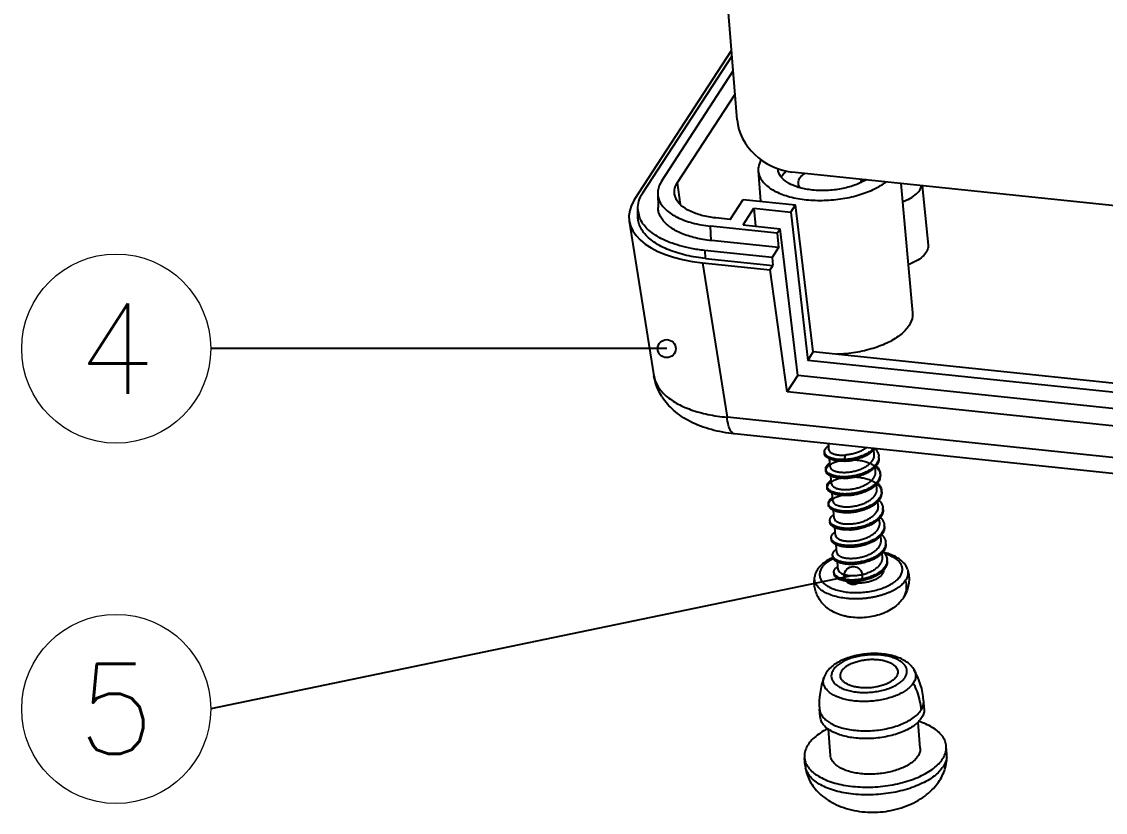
# Model space of a CAD drawing. Header units: inches. Extents: x 491 to 935, y -1750 to -1437.
# Drawn here: x 501 to 561.2, y -1724.9 to -1681 of the extents above; entities that cross this region are included whole.
import ezdxf
from ezdxf.enums import TextEntityAlignment as Align

# ---------------------------------------------------------------- set-up
doc = ezdxf.new("R2010")
doc.units = ezdxf.units.IN
doc.header["$MEASUREMENT"] = 0
doc.layers.add('5', color=7, linetype='Continuous')
doc.layers.add('from', color=7, linetype='Continuous', lineweight=13)
doc.styles.add('TXT', font='txt.shx', dxfattribs={"bigfont": 'gbcbig.shx'})
doc.dimstyles.get("Standard").update_dxf_attribs({"dimtxt": 0.18, "dimasz": 0.18, "dimexe": 0.18, "dimexo": 0.0625, "dimgap": 0.09, "dimtad": 0, "dimzin": 0, "dimdsep": 46, "dimtxsty": 'Standard', "dimcen": 0.09, "dimadec": 0, "dimazin": 0, "dimtfac": 1, "dimtofl": 0, "dimtmove": 0, "dimatfit": 3, "dimfxl": 1, "dimtolj": 1, "dimtzin": 0, "dimarcsym": 0})

msp = doc.modelspace()

# ---------------------------------------------------------------- linework, layer by layer
at = {"color": 7, "linetype": 'Continuous'}
for p, q in [((545.809, -1704.76), (545.807, -1704.732)), ((545.571, -1704.906), (545.578, -1704.993)), ((545.809, -1704.76), (545.836, -1704.84)), ((545.886, -1705.714), (545.851, -1705.283)), ((546.692, -1705.328), (546.742, -1705.077)), ((546.698, -1705.415), (546.692, -1705.328)), ((548.34, -1705.038), (548.319, -1704.78)), ((548.605, -1705.232), (548.598, -1705.145)), ((545.647, -1705.857), (545.654, -1705.944)), ((546.698, -1705.415), (546.402, -1705.412)), ((546.672, -1705.421), (546.454, -1705.416)), ((546.768, -1705.417), (546.698, -1705.415)), ((548.416, -1705.993), (548.396, -1705.742)), ((545.962, -1706.669), (545.928, -1706.239)), ((546.748, -1706.376), (546.531, -1706.37)), ((548.682, -1706.183), (548.675, -1706.096)), ((545.724, -1706.816), (545.731, -1706.903)), ((548.492, -1706.948), (548.472, -1706.698)), ((548.757, -1707.141), (548.75, -1707.054)), ((546.038, -1707.624), (546.004, -1707.193)), ((546.824, -1707.331), (546.603, -1707.325)), ((548.568, -1707.902), (548.548, -1707.649)), ((548.638, -1707.621), (548.581, -1707.608)), ((545.799, -1707.767), (545.806, -1707.854)), ((546.114, -1708.579), (546.08, -1708.152)), ((546.9, -1708.286), (546.685, -1708.28)), ((548.833, -1708.091), (548.826, -1708.004)), ((545.876, -1708.724), (545.883, -1708.812)), ((548.644, -1708.857), (548.625, -1708.609)), ((546.191, -1709.534), (546.156, -1709.107)), ((546.977, -1709.241), (546.765, -1709.236)), ((548.909, -1709.052), (548.902, -1708.964)), ((545.952, -1709.676), (545.959, -1709.764)), ((546.267, -1710.489), (546.233, -1710.062)), ((548.721, -1709.812), (548.701, -1709.562)), ((548.987, -1710.005), (548.98, -1709.919)), ((546.028, -1710.636), (546.035, -1710.722)), ((547.053, -1710.195), (546.829, -1710.189)), ((548.797, -1710.767), (548.777, -1710.518)), ((546.343, -1711.443), (546.309, -1711.017)), ((547.129, -1711.151), (546.916, -1711.145)), ((549.062, -1710.957), (549.055, -1710.869)), ((546.105, -1711.588), (546.112, -1711.675)), ((545.34, -1719.611), (545.305, -1719.177)), ((551.121, -1719.15), (551.087, -1718.716)), ((545.912, -1721.75), (545.795, -1720.292)), ((550.896, -1721.352), (550.78, -1719.9)), ((552.368, -1721.69), (552.342, -1721.255)), ((544.511, -1722.317), (544.468, -1721.884))]:
    msp.add_line(p, q, dxfattribs=at)
for centre, radius, start, end in [((550.644, -1704.346), 4.852, 181.21905, 184.56306), ((546.105, -1704.708), 0.299, 184.61655, 189.84837), ((548.055, -1705.188), 0.544, 355.40906, 4.51294), ((546.564, -1702.386), 3.032, 272.54216, 282.98869), ((546.605, -1702.889), 2.533, 273.69509, 283.81326), ((548.215, -1707.097), 0.536, 355.49075, 4.62506), ((547.957, -1708.278), 0.945, 44.00411, 47.11751), ((548.272, -1708.045), 0.556, 354.13393, 355.28597), ((548.293, -1708.046), 0.535, 355.2095, 4.55777), ((548.361, -1709.007), 0.544, 355.48489, 4.56339), ((548.468, -1709.959), 0.513, 355.63413, 4.51503), ((548.46, -1709.958), 0.521, 354.98261, 355.65336), ((548.514, -1710.912), 0.542, 356.53316, 4.54071), ((548.504, -1710.912), 0.552, 355.4137, 356.54967), ((548.022, -1710.711), 1.128, 316.16533, 317.67989), ((547.013, -1719.038), 4.086, 4.52317, 30.00245), ((549.378, -1718.849), 4.087, 159.12443, 184.60327), ((546.256, -1717.66), 0.745, 159.03342, 162.56191), ((551.405, -1721.748), 0.965, 355.64737, 3.42613), ((546.642, -1722.128), 2.139, 184.555, 185.07591), ((545.463, -1722.223), 0.956, 185.66707, 192.66794)]:
    msp.add_arc(centre, radius, start, end, dxfattribs=at)
for points, start_tangent, end_tangent in [([(545.572, -1704.906), (545.572, -1704.861), (545.612, -1704.747), (545.703, -1704.638), (545.798, -1704.565)], (-0.082283, 0.996609), (0.837254, 0.546815)), ([(548.298, -1704.715), (548.209, -1704.801), (548.016, -1704.943), (547.787, -1705.067), (547.532, -1705.17), (547.256, -1705.249), (546.972, -1705.303), (546.691, -1705.328)], (-0.684586, -0.728932), (-0.999066, -0.043202)), ([(547.913, -1704.672), (547.888, -1704.691), (547.801, -1704.75), (547.707, -1704.805), (547.611, -1704.854), (547.512, -1704.898), (547.406, -1704.939), (547.293, -1704.976), (547.177, -1705.008), (547.062, -1705.033), (546.955, -1705.052), (546.852, -1705.066), (546.742, -1705.077)], (-0.791252, -0.611491), (-0.997551, -0.069947)), ([(548.374, -1704.72), (548.365, -1704.731), (548.216, -1704.887), (548.023, -1705.029), (547.794, -1705.154), (547.539, -1705.257), (547.263, -1705.336), (547.245, -1705.34)], (-0.606704, -0.794927), (-0.974575, -0.224063)), ([(548.373, -1704.721), (548.46, -1704.814), (548.554, -1704.97), (548.597, -1705.136), (548.598, -1705.145)], (0.736102, -0.676871), (0.079278, -0.996853)), ([(545.591, -1704.983), (545.587, -1704.974), (545.572, -1704.906)], (-0.401237, 0.915974), (-0.082283, 0.996609)), ([(546.402, -1705.412), (546.18, -1705.385), (545.967, -1705.332), (545.794, -1705.259), (545.666, -1705.166), (545.594, -1705.061), (545.579, -1704.993)], (-0.997741, 0.067181), (-0.082283, 0.996609)), ([(546.692, -1705.328), (546.42, -1705.327), (546.173, -1705.298), (545.96, -1705.246), (545.787, -1705.172), (545.659, -1705.08), (545.591, -1704.983)], (-0.99901, -0.044497), (-0.401237, 0.915974)), ([(548.605, -1705.232), (548.593, -1705.394), (548.527, -1705.566), (548.406, -1705.733), (548.239, -1705.888), (548.03, -1706.027), (547.786, -1706.147), (547.516, -1706.244), (547.234, -1706.314), (546.953, -1706.357), (546.679, -1706.372), (546.419, -1706.361), (546.184, -1706.326), (545.984, -1706.267), (545.827, -1706.188), (545.719, -1706.094), (545.662, -1705.988), (545.658, -1705.877), (545.71, -1705.765), (545.813, -1705.657), (545.962, -1705.559), (546.154, -1705.473), (546.384, -1705.404), (546.643, -1705.357), (546.92, -1705.332), (547.206, -1705.334), (547.492, -1705.364), (547.767, -1705.42), (548.019, -1705.501), (548.24, -1705.607), (548.422, -1705.734), (548.559, -1705.879), (548.648, -1706.037), (548.683, -1706.203), (548.662, -1706.374), (548.588, -1706.545), (548.463, -1706.709), (548.29, -1706.863), (548.076, -1706.999), (547.831, -1707.114), (547.564, -1707.207), (547.284, -1707.274), (547.001, -1707.314), (546.726, -1707.327), (546.469, -1707.314), (546.24, -1707.276), (546.046, -1707.216), (545.892, -1707.135), (545.786, -1707.04), (545.735, -1706.934), (545.738, -1706.823), (545.793, -1706.71), (545.9, -1706.603), (546.055, -1706.505), (546.252, -1706.42), (546.483, -1706.354), (546.74, -1706.308), (547.018, -1706.287), (547.305, -1706.291), (547.325, -1706.292)], (0.079278, -0.996853), (0.997785, -0.066519)), ([(546.487, -1706.367), (546.419, -1706.361), (546.184, -1706.326), (545.984, -1706.267), (545.827, -1706.188), (545.719, -1706.094), (545.662, -1705.988), (545.658, -1705.877), (545.71, -1705.765), (545.813, -1705.657), (545.962, -1705.559), (546.154, -1705.473), (546.384, -1705.404), (546.643, -1705.357), (546.92, -1705.332), (547.206, -1705.334), (547.492, -1705.364), (547.767, -1705.42), (548.019, -1705.501), (548.24, -1705.607), (548.422, -1705.734), (548.559, -1705.879), (548.648, -1706.037), (548.683, -1706.203), (548.662, -1706.374), (548.588, -1706.545), (548.463, -1706.709), (548.29, -1706.863), (548.076, -1706.999), (547.831, -1707.114), (547.564, -1707.207), (547.284, -1707.274), (547.001, -1707.314), (546.726, -1707.327), (546.469, -1707.314), (546.24, -1707.276), (546.046, -1707.216), (545.892, -1707.135), (545.786, -1707.04), (545.735, -1706.934), (545.738, -1706.823), (545.793, -1706.71), (545.9, -1706.603), (546.055, -1706.505), (546.252, -1706.42), (546.483, -1706.354), (546.74, -1706.308), (547.018, -1706.287), (547.305, -1706.291), (547.325, -1706.292)], (-0.997787, 0.066491), (0.997785, -0.066519)), ([(548.598, -1705.231), (548.586, -1705.307), (548.52, -1705.479), (548.399, -1705.646), (548.232, -1705.801), (548.024, -1705.94), (547.779, -1706.061), (547.509, -1706.157), (547.227, -1706.227), (546.947, -1706.27), (546.672, -1706.286), (546.412, -1706.275), (546.177, -1706.239), (545.977, -1706.18), (545.82, -1706.101), (545.712, -1706.007), (545.667, -1705.936)], (-0.079543, -0.996831), (-0.40882, 0.912615)), ([(545.811, -1704.759), (545.836, -1704.84)], (0.17065, -0.985332), (0.420496, -0.907295)), ([(545.836, -1704.84), (545.865, -1704.879), (545.904, -1704.916), (545.954, -1704.95), (546.012, -1704.981), (546.08, -1705.009), (546.155, -1705.032), (546.239, -1705.052), (546.329, -1705.066), (546.425, -1705.076), (546.527, -1705.082), (546.632, -1705.082), (546.742, -1705.077)], (0.514206, -0.857666), (0.997655, 0.068446)), ([(546.721, -1706.039), (546.957, -1706.022), (547.199, -1705.981), (547.437, -1705.917), (547.663, -1705.83), (547.868, -1705.723), (548.043, -1705.6), (548.183, -1705.463), (548.28, -1705.316)], (0.999665, 0.025881), (0.449841, 0.893109)), ([(548.28, -1705.316), (548.333, -1705.165), (548.34, -1705.038)], (0.449841, 0.893109), (-0.078457, 0.996918)), ([(545.647, -1705.857), (545.651, -1705.79), (545.703, -1705.678), (545.806, -1705.571), (545.868, -1705.524)], (-0.076346, 0.997081), (0.828545, 0.559923)), ([(545.667, -1705.936), (545.655, -1705.901), (545.647, -1705.857)], (-0.40882, 0.912615), (-0.076346, 0.997081)), ([(545.886, -1705.714), (545.887, -1705.729), (545.926, -1705.815), (546.011, -1705.893), (546.138, -1705.957), (546.303, -1706.005), (546.5, -1706.033), (546.721, -1706.039)], (0.073722, -0.997279), (0.999665, 0.025881)), ([(546.768, -1705.417), (546.736, -1705.419), (546.704, -1705.42), (546.672, -1705.421)], (-0.997848, -0.06557), (-0.999672, -0.025628)), ([(548.448, -1705.676), (548.553, -1705.792), (548.641, -1705.95), (548.675, -1706.096)], (0.732967, -0.680264), (0.08208, -0.996626)), ([(545.724, -1706.816), (545.731, -1706.736), (545.786, -1706.624), (545.893, -1706.516), (545.945, -1706.478)], (-0.075198, 0.997169), (0.831757, 0.55514)), ([(548.682, -1706.183), (548.683, -1706.203), (548.662, -1706.374), (548.588, -1706.545), (548.463, -1706.709), (548.29, -1706.863), (548.076, -1706.999), (547.831, -1707.114), (547.564, -1707.207), (547.284, -1707.274), (547.001, -1707.314), (546.726, -1707.327), (546.469, -1707.314), (546.24, -1707.276), (546.046, -1707.216), (545.892, -1707.135), (545.786, -1707.04), (545.735, -1706.934), (545.738, -1706.823), (545.793, -1706.71), (545.9, -1706.603), (546.055, -1706.505), (546.252, -1706.42), (546.483, -1706.354), (546.74, -1706.308), (547.018, -1706.287), (547.305, -1706.291), (547.592, -1706.322), (547.866, -1706.38), (548.116, -1706.465), (548.335, -1706.573), (548.514, -1706.702), (548.647, -1706.848), (548.729, -1707.007), (548.759, -1707.176), (548.733, -1707.35), (548.652, -1707.522), (548.519, -1707.685), (548.34, -1707.836), (548.119, -1707.972), (547.867, -1708.086), (547.597, -1708.174), (547.318, -1708.236), (547.039, -1708.273), (546.768, -1708.282), (546.513, -1708.265), (546.285, -1708.223), (546.094, -1708.159), (545.948, -1708.076), (545.853, -1707.979), (545.808, -1707.871), (545.818, -1707.759), (545.884, -1707.647), (546.001, -1707.54), (546.165, -1707.443), (546.371, -1707.36), (546.611, -1707.298), (546.878, -1707.256), (547.167, -1707.24), (547.399, -1707.246)], (0.08208, -0.996626), (0.997781, -0.066578)), ([(546.552, -1707.321), (546.469, -1707.314), (546.24, -1707.276), (546.046, -1707.216), (545.892, -1707.135), (545.786, -1707.04), (545.735, -1706.934), (545.738, -1706.823), (545.793, -1706.71), (545.9, -1706.603), (546.055, -1706.505), (546.252, -1706.42), (546.483, -1706.354), (546.74, -1706.308), (547.018, -1706.287), (547.305, -1706.291), (547.592, -1706.322), (547.866, -1706.38), (548.116, -1706.465), (548.335, -1706.573), (548.514, -1706.702), (548.647, -1706.848), (548.729, -1707.007), (548.759, -1707.176), (548.733, -1707.35), (548.652, -1707.522), (548.519, -1707.685), (548.34, -1707.836), (548.119, -1707.972), (547.867, -1708.086), (547.597, -1708.174), (547.318, -1708.236), (547.039, -1708.273), (546.768, -1708.282), (546.513, -1708.265), (546.285, -1708.223), (546.094, -1708.159), (545.948, -1708.076), (545.853, -1707.979), (545.808, -1707.871), (545.818, -1707.759), (545.884, -1707.647), (546.001, -1707.54), (546.165, -1707.443), (546.371, -1707.36), (546.611, -1707.298), (546.878, -1707.256), (547.167, -1707.24), (547.399, -1707.246)], (-0.997707, 0.067684), (0.997781, -0.066578)), ([(548.675, -1706.182), (548.655, -1706.287), (548.581, -1706.458), (548.456, -1706.623), (548.283, -1706.776), (548.069, -1706.912), (547.824, -1707.028), (547.557, -1707.12), (547.277, -1707.187), (546.994, -1707.227), (546.719, -1707.24), (546.463, -1707.227), (546.234, -1707.189), (546.039, -1707.129), (545.885, -1707.048), (545.779, -1706.953), (545.745, -1706.896)], (-0.08481, -0.996397), (-0.416963, 0.908924)), ([(547.288, -1706.303), (547.226, -1706.317), (546.984, -1706.359), (546.748, -1706.376)], (-0.971178, -0.238357), (-0.99976, -0.021889)), ([(546.797, -1706.994), (547.033, -1706.977), (547.275, -1706.936), (547.513, -1706.871), (547.739, -1706.785), (547.944, -1706.678), (548.12, -1706.555), (548.259, -1706.418), (548.357, -1706.272)], (0.999755, 0.022127), (0.451266, 0.892389)), ([(548.357, -1706.272), (548.409, -1706.121), (548.416, -1705.993)], (0.451266, 0.892389), (-0.078858, 0.996886)), ([(548.675, -1706.096), (548.676, -1706.116), (548.675, -1706.182)], (0.08208, -0.996626), (-0.08481, -0.996397)), ([(545.745, -1706.896), (545.728, -1706.847), (545.724, -1706.816)], (-0.416963, 0.908924), (-0.075198, 0.997169)), ([(548.75, -1707.139), (548.726, -1707.263), (548.645, -1707.435), (548.512, -1707.598), (548.333, -1707.749), (548.112, -1707.885), (547.86, -1707.999), (547.59, -1708.087), (547.311, -1708.149), (547.032, -1708.186), (546.761, -1708.195), (546.506, -1708.178), (546.278, -1708.136), (546.087, -1708.072), (545.941, -1707.989), (545.846, -1707.892), (545.821, -1707.848)], (-0.077847, -0.996965), (-0.414557, 0.910023)), ([(545.962, -1706.669), (545.964, -1706.683), (546.002, -1706.77), (546.087, -1706.848), (546.214, -1706.912), (546.38, -1706.96), (546.577, -1706.988), (546.797, -1706.994)], (0.072437, -0.997373), (0.999755, 0.022127)), ([(548.433, -1707.226), (548.485, -1707.075), (548.492, -1706.948)], (0.450316, 0.892869), (-0.078499, 0.996914)), ([(548.524, -1706.63), (548.64, -1706.761), (548.722, -1706.92), (548.75, -1707.054)], (0.737712, -0.675115), (0.080529, -0.996752)), ([(545.799, -1707.767), (545.811, -1707.672), (545.877, -1707.56), (545.994, -1707.453), (546.022, -1707.434)], (-0.073341, 0.997307), (0.829453, 0.558577)), ([(546.038, -1707.624), (546.04, -1707.638), (546.078, -1707.725), (546.163, -1707.803), (546.29, -1707.867), (546.456, -1707.915), (546.653, -1707.943), (546.874, -1707.949)], (0.073997, -0.997258), (0.999668, 0.025764)), ([(547.363, -1707.259), (547.303, -1707.273), (547.06, -1707.314), (546.824, -1707.331)], (-0.971336, -0.237711), (-0.99968, -0.02531)), ([(546.874, -1707.949), (547.11, -1707.932), (547.351, -1707.891), (547.59, -1707.826), (547.816, -1707.74), (548.02, -1707.633), (548.196, -1707.51), (548.335, -1707.373), (548.433, -1707.226)], (0.999668, 0.025764), (0.450316, 0.892869)), ([(548.637, -1707.621), (548.701, -1707.695), (548.752, -1707.772), (548.791, -1707.851), (548.816, -1707.934), (548.826, -1708.004)], (0.697177, -0.716899), (0.079654, -0.996823)), ([(545.821, -1707.848), (545.801, -1707.784), (545.799, -1707.767)], (-0.414557, 0.910023), (-0.073341, 0.997307)), ([(546.642, -1708.277), (546.513, -1708.265), (546.285, -1708.223), (546.094, -1708.159), (545.948, -1708.076), (545.853, -1707.979), (545.808, -1707.871), (545.806, -1707.854)], (-0.997827, 0.065889), (-0.073341, 0.997307)), ([(548.825, -1708.102), (548.81, -1708.187), (548.782, -1708.272), (548.741, -1708.356), (548.687, -1708.439), (548.621, -1708.52), (548.543, -1708.597), (548.453, -1708.671), (548.354, -1708.741), (548.246, -1708.807), (548.13, -1708.868), (548.007, -1708.925), (547.878, -1708.975), (547.744, -1709.02), (547.607, -1709.058), (547.467, -1709.089), (547.326, -1709.114), (547.185, -1709.132), (547.046, -1709.144), (546.909, -1709.15), (546.777, -1709.149), (546.65, -1709.141), (546.529, -1709.126), (546.416, -1709.105), (546.312, -1709.079), (546.216, -1709.047), (546.131, -1709.012), (546.057, -1708.971), (545.995, -1708.927), (545.945, -1708.879), (545.909, -1708.828)], (-0.102193, -0.994765), (-0.492229, 0.870466)), ([(547.441, -1708.213), (547.378, -1708.227), (547.136, -1708.269), (546.9, -1708.286)], (-0.971203, -0.238254), (-0.999755, -0.022146)), ([(546.95, -1708.904), (547.185, -1708.886), (547.427, -1708.845), (547.665, -1708.781), (547.891, -1708.694), (548.096, -1708.588), (548.272, -1708.464), (548.411, -1708.327), (548.509, -1708.181)], (0.999713, 0.023958), (0.450653, 0.892699)), ([(548.833, -1708.091), (548.834, -1708.112), (548.831, -1708.198), (548.814, -1708.285), (548.784, -1708.371), (548.74, -1708.456), (548.683, -1708.54), (548.614, -1708.621), (548.532, -1708.7), (548.439, -1708.774), (548.336, -1708.845), (548.224, -1708.911), (548.104, -1708.972), (547.977, -1709.027), (547.844, -1709.077), (547.707, -1709.12), (547.566, -1709.156), (547.554, -1709.159)], (0.080068, -0.996789), (-0.974817, -0.223005)), ([(548.509, -1708.181), (548.556, -1708.055), (548.57, -1707.927), (548.568, -1707.902)], (0.450653, 0.892699), (-0.080292, 0.996771)), ([(545.876, -1708.724), (545.876, -1708.719), (545.88, -1708.663), (545.896, -1708.607), (545.926, -1708.551), (545.969, -1708.496), (546.024, -1708.442), (546.093, -1708.391), (546.099, -1708.387)], (-0.079841, 0.996808), (0.833345, 0.552754)), ([(545.909, -1708.828), (545.886, -1708.774), (545.876, -1708.724)], (-0.492229, 0.870466), (-0.079841, 0.996808)), ([(546.716, -1709.232), (546.6, -1709.221), (546.481, -1709.204), (546.37, -1709.18), (546.269, -1709.151), (546.177, -1709.117), (546.096, -1709.077), (546.027, -1709.034), (545.971, -1708.986), (545.929, -1708.935), (545.9, -1708.882), (545.885, -1708.827), (545.883, -1708.812)], (-0.997867, 0.065286), (-0.079736, 0.996816)), ([(546.114, -1708.579), (546.116, -1708.593), (546.155, -1708.68), (546.24, -1708.758), (546.367, -1708.822), (546.532, -1708.87), (546.729, -1708.898), (546.95, -1708.904)], (0.073126, -0.997323), (0.999713, 0.023958)), ([(548.585, -1709.136), (548.637, -1708.985), (548.644, -1708.857)], (0.45079, 0.89263), (-0.078612, 0.996905)), ([(548.681, -1708.544), (548.708, -1708.57), (548.772, -1708.643), (548.824, -1708.72), (548.863, -1708.799), (548.889, -1708.881), (548.902, -1708.964)], (0.732563, -0.6807), (0.079568, -0.996829)), ([(545.952, -1709.676), (545.954, -1709.623), (545.969, -1709.567), (545.999, -1709.511), (546.041, -1709.455), (546.097, -1709.401), (546.164, -1709.35), (546.175, -1709.342)], (-0.079346, 0.996847), (0.831312, 0.555806)), ([(548.903, -1709.05), (548.889, -1709.135), (548.862, -1709.22), (548.821, -1709.304), (548.768, -1709.387), (548.702, -1709.467), (548.625, -1709.545), (548.537, -1709.62), (548.44, -1709.691), (548.333, -1709.757), (548.217, -1709.819), (548.094, -1709.875), (547.965, -1709.926), (547.832, -1709.97), (547.694, -1710.009), (547.555, -1710.041), (547.414, -1710.067), (547.273, -1710.087), (547.133, -1710.099), (546.997, -1710.105), (546.864, -1710.103), (546.737, -1710.095), (546.616, -1710.081), (546.502, -1710.062), (546.396, -1710.037), (546.299, -1710.006), (546.214, -1709.97), (546.139, -1709.93), (546.077, -1709.885), (546.026, -1709.837), (545.989, -1709.786)], (-0.07838, -0.996924), (-0.516902, 0.856044)), ([(546.191, -1709.534), (546.192, -1709.548), (546.231, -1709.635), (546.316, -1709.712), (546.443, -1709.777), (546.609, -1709.825), (546.805, -1709.853), (547.026, -1709.859)], (0.073087, -0.997326), (0.999718, 0.023739)), ([(547.554, -1709.159), (547.423, -1709.186), (547.28, -1709.209), (547.137, -1709.225), (546.996, -1709.235), (546.859, -1709.237), (546.726, -1709.233), (546.716, -1709.232)], (-0.974817, -0.223005), (-0.997867, 0.065286)), ([(547.518, -1709.168), (547.455, -1709.182), (547.213, -1709.223), (546.977, -1709.241)], (-0.971332, -0.237725), (-0.999675, -0.025504)), ([(547.026, -1709.859), (547.262, -1709.841), (547.503, -1709.8), (547.742, -1709.736), (547.968, -1709.649), (548.172, -1709.543), (548.348, -1709.419), (548.488, -1709.282), (548.585, -1709.136)], (0.999718, 0.023739), (0.45079, 0.89263)), ([(548.909, -1709.052), (548.911, -1709.07), (548.908, -1709.156), (548.891, -1709.242), (548.86, -1709.328), (548.815, -1709.413), (548.757, -1709.497), (548.687, -1709.578), (548.605, -1709.657), (548.513, -1709.732), (548.41, -1709.802), (548.298, -1709.868), (548.177, -1709.928), (548.05, -1709.983), (547.916, -1710.032), (547.779, -1710.076), (547.638, -1710.112), (547.626, -1710.115)], (0.079944, -0.996799), (-0.974399, -0.224828)), ([(548.756, -1709.498), (548.777, -1709.518), (548.842, -1709.591), (548.896, -1709.668), (548.937, -1709.748), (548.965, -1709.83), (548.98, -1709.913), (548.98, -1709.919)], (0.72971, -0.683756), (0.079153, -0.996863)), ([(545.989, -1709.786), (545.964, -1709.733), (545.952, -1709.679), (545.952, -1709.676)], (-0.516902, 0.856044), (-0.079346, 0.996847)), ([(546.782, -1710.186), (546.673, -1710.176), (546.554, -1710.158), (546.443, -1710.135), (546.342, -1710.105), (546.25, -1710.07), (546.17, -1710.031), (546.102, -1709.987), (546.047, -1709.939), (546.005, -1709.889), (545.976, -1709.836), (545.961, -1709.78), (545.959, -1709.764)], (-0.997694, 0.067877), (-0.076678, 0.997056)), ([(548.98, -1710.004), (548.967, -1710.083), (548.94, -1710.168), (548.9, -1710.252), (548.848, -1710.335), (548.784, -1710.416), (548.709, -1710.494), (548.622, -1710.569), (548.525, -1710.64), (548.418, -1710.706), (548.303, -1710.768), (548.181, -1710.825), (548.052, -1710.876), (547.919, -1710.922), (547.783, -1710.962), (547.643, -1710.995), (547.502, -1711.021), (547.361, -1711.04), (547.222, -1711.052), (547.085, -1711.059), (546.952, -1711.058), (546.823, -1711.052), (546.701, -1711.039), (546.586, -1711.019), (546.48, -1710.994), (546.384, -1710.963), (546.298, -1710.928), (546.222, -1710.888), (546.158, -1710.844), (546.106, -1710.796), (546.066, -1710.746)], (-0.08745, -0.996169), (-0.536784, 0.84372)), ([(547.626, -1710.115), (547.495, -1710.142), (547.352, -1710.165), (547.209, -1710.181), (547.069, -1710.19), (546.932, -1710.192), (546.799, -1710.187), (546.782, -1710.186)], (-0.974399, -0.224828), (-0.997694, 0.067877)), ([(547.59, -1710.124), (547.531, -1710.137), (547.289, -1710.178), (547.053, -1710.195)], (-0.971289, -0.237903), (-0.999728, -0.023318)), ([(547.102, -1710.813), (547.338, -1710.796), (547.579, -1710.755), (547.818, -1710.691), (548.044, -1710.604), (548.249, -1710.498), (548.424, -1710.374), (548.564, -1710.237), (548.662, -1710.091)], (0.999722, 0.023589), (0.450906, 0.892572)), ([(548.986, -1710.005), (548.988, -1710.026), (548.984, -1710.113), (548.966, -1710.199), (548.934, -1710.286), (548.889, -1710.371), (548.831, -1710.455), (548.761, -1710.536), (548.679, -1710.613), (548.586, -1710.688), (548.483, -1710.758), (548.37, -1710.824), (548.25, -1710.885), (548.122, -1710.94), (547.989, -1710.989), (547.851, -1711.032), (547.71, -1711.068), (547.708, -1711.068)], (0.081057, -0.996709), (-0.974574, -0.224066)), ([(548.662, -1710.091), (548.714, -1709.94), (548.721, -1709.812)], (0.450906, 0.892572), (-0.078633, 0.996904)), ([(546.028, -1710.636), (546.03, -1710.583), (546.045, -1710.526), (546.073, -1710.47), (546.114, -1710.415), (546.167, -1710.361), (546.233, -1710.309), (546.251, -1710.297)], (-0.079498, 0.996835), (0.831459, 0.555586)), ([(546.066, -1710.746), (546.04, -1710.693), (546.028, -1710.639), (546.028, -1710.636)], (-0.536784, 0.84372), (-0.079498, 0.996835)), ([(546.872, -1711.142), (546.745, -1711.13), (546.627, -1711.112), (546.516, -1711.088), (546.415, -1711.059), (546.324, -1711.025), (546.245, -1710.985), (546.177, -1710.941), (546.122, -1710.893), (546.08, -1710.842), (546.051, -1710.788), (546.037, -1710.733), (546.035, -1710.722)], (-0.997861, 0.065366), (-0.088698, 0.996059)), ([(546.267, -1710.489), (546.268, -1710.503), (546.307, -1710.59), (546.392, -1710.667), (546.519, -1710.732), (546.685, -1710.779), (546.882, -1710.807), (547.102, -1710.813)], (0.07303, -0.99733), (0.999722, 0.023589)), ([(548.832, -1710.454), (548.847, -1710.467), (548.914, -1710.54), (548.969, -1710.616), (549.011, -1710.696), (549.039, -1710.777), (549.054, -1710.861), (549.055, -1710.87)], (0.732983, -0.680247), (0.079534, -0.996832)), ([(550.183, -1711.411), (550.077, -1711.195), (549.902, -1710.987), (549.66, -1710.801), (549.362, -1710.645), (549.02, -1710.526), (548.872, -1710.488)], (-0.320143, 0.947369), (-0.973869, 0.227112)), ([(549.789, -1711.797), (549.879, -1711.609), (549.908, -1711.42), (549.874, -1711.235), (549.778, -1711.06), (549.622, -1710.897), (549.41, -1710.753), (549.149, -1710.631), (548.931, -1710.558)], (0.545667, 0.838002), (-0.96124, 0.275714)), ([(546.044, -1710.764), (545.923, -1710.824), (545.624, -1711.005), (545.377, -1711.212), (545.194, -1711.435)], (-0.906881, -0.421386), (-0.545667, -0.838002)), ([(545.425, -1711.339), (545.334, -1711.526), (545.306, -1711.715), (545.34, -1711.901), (545.436, -1712.076), (545.592, -1712.238), (545.803, -1712.383), (546.064, -1712.504), (546.367, -1712.6), (546.702, -1712.668), (547.062, -1712.705), (547.436, -1712.712), (547.815, -1712.687), (548.188, -1712.632), (548.546, -1712.549), (548.879, -1712.438), (549.176, -1712.305), (549.432, -1712.15), (549.638, -1711.979), (549.789, -1711.797)], (-0.545667, -0.838002), (0.545667, 0.838002)), ([(546.066, -1710.816), (546.038, -1710.831), (545.782, -1710.985), (545.575, -1711.156), (545.425, -1711.339)], (-0.89238, -0.451285), (-0.545667, -0.838002)), ([(546.105, -1711.588), (546.106, -1711.542), (546.119, -1711.486), (546.145, -1711.43), (546.185, -1711.375), (546.238, -1711.321), (546.303, -1711.269), (546.327, -1711.252)], (-0.079226, 0.996857), (0.835509, 0.549477)), ([(549.055, -1710.956), (549.044, -1711.03), (549.019, -1711.116), (548.981, -1711.2), (548.931, -1711.283), (548.867, -1711.364), (548.792, -1711.442), (548.705, -1711.517), (548.609, -1711.588), (548.503, -1711.655), (548.389, -1711.718), (548.268, -1711.776), (548.14, -1711.828), (548.007, -1711.874), (547.871, -1711.913), (547.731, -1711.946), (547.59, -1711.973), (547.449, -1711.993), (547.309, -1712.007), (547.172, -1712.014), (547.039, -1712.014), (546.91, -1712.008), (546.788, -1711.995), (546.673, -1711.975), (546.566, -1711.951), (546.468, -1711.921), (546.38, -1711.886), (546.303, -1711.847), (546.238, -1711.803), (546.185, -1711.756), (546.146, -1711.705)], (-0.079943, -0.996799), (-0.536892, 0.843651)), ([(547.708, -1711.068), (547.567, -1711.097), (547.424, -1711.12), (547.282, -1711.136), (547.141, -1711.145), (547.004, -1711.147), (546.872, -1711.142)], (-0.974574, -0.224066), (-0.997861, 0.065366)), ([(547.67, -1711.077), (547.607, -1711.092), (547.365, -1711.133), (547.129, -1711.151)], (-0.971292, -0.237891), (-0.999731, -0.023214)), ([(547.178, -1711.768), (547.414, -1711.751), (547.656, -1711.71), (547.894, -1711.646), (548.12, -1711.559), (548.325, -1711.453), (548.5, -1711.329), (548.64, -1711.192), (548.738, -1711.046)], (0.999721, 0.02362), (0.450922, 0.892563)), ([(548.738, -1711.046), (548.79, -1710.895), (548.797, -1710.767)], (0.450922, 0.892563), (-0.078655, 0.996902)), ([(549.062, -1710.957), (549.063, -1710.984), (549.059, -1711.071), (549.041, -1711.157), (549.01, -1711.243), (548.964, -1711.328), (548.906, -1711.412), (548.856, -1711.471)], (0.084086, -0.996458), (-0.673197, -0.739464)), ([(546.841, -1714.05), (546.651, -1714.007), (546.265, -1713.876), (545.935, -1713.705), (545.66, -1713.502), (545.436, -1713.273), (545.261, -1713.024), (545.131, -1712.751), (545.045, -1712.451), (545.014, -1712.141), (545.039, -1711.822)], (-0.981642, 0.190731), (0.16582, 0.986156)), ([(546.8, -1713.038), (546.404, -1712.977), (546.041, -1712.884), (545.712, -1712.754), (545.439, -1712.596), (545.228, -1712.409), (545.09, -1712.202), (545.031, -1711.974), (545.039, -1711.822)], (-0.994539, 0.104366), (0.165137, 0.986271)), ([(545.194, -1711.435), (545.121, -1711.565), (545.07, -1711.694), (545.039, -1711.822)], (-0.545667, -0.838002), (-0.16582, -0.986156)), ([(546.146, -1711.705), (546.12, -1711.652), (546.106, -1711.598), (546.105, -1711.588)], (-0.536892, 0.843651), (-0.079226, 0.996857)), ([(546.724, -1712.071), (546.7, -1712.067), (546.59, -1712.043), (546.489, -1712.013), (546.398, -1711.978), (546.318, -1711.938), (546.251, -1711.894), (546.196, -1711.847), (546.155, -1711.796), (546.127, -1711.743), (546.113, -1711.687), (546.112, -1711.675)], (-0.985763, 0.168143), (-0.087896, 0.99613)), ([(546.343, -1711.443), (546.345, -1711.458), (546.383, -1711.545), (546.468, -1711.622), (546.596, -1711.687), (546.761, -1711.734), (546.958, -1711.762), (547.178, -1711.768)], (0.07299, -0.997333), (0.999721, 0.02362)), ([(548.853, -1711.473), (548.849, -1711.549), (548.804, -1711.667), (548.716, -1711.782), (548.588, -1711.889), (548.424, -1711.984), (548.229, -1712.064), (548.011, -1712.126), (547.778, -1712.168)], (0.061824, -0.998087), (-0.991799, -0.12781)), ([(548.836, -1711.493), (548.753, -1711.571), (548.66, -1711.645), (548.556, -1711.715), (548.443, -1711.781), (548.322, -1711.841), (548.195, -1711.896), (548.061, -1711.945), (547.924, -1711.988), (547.783, -1712.024), (547.779, -1712.025)], (-0.692507, -0.721412), (-0.974753, -0.223286)), ([(550.183, -1711.411), (550.258, -1711.722), (550.276, -1712.042), (550.235, -1712.363), (550.135, -1712.679), (549.975, -1712.98)], (0.320143, -0.947369), (-0.545667, -0.838002)), ([(550.183, -1711.411), (550.215, -1711.572), (550.19, -1711.801), (550.083, -1712.031)], (0.318927, -0.947779), (-0.545667, -0.838002)), ([(546.933, -1712.096), (546.819, -1712.085), (546.724, -1712.071)], (-0.997718, 0.067525), (-0.985763, 0.168143)), ([(546.926, -1712.125), (546.872, -1712.11), (546.793, -1712.083)], (-0.967406, 0.253232), (-0.938788, 0.344496)), ([(550.083, -1712.031), (550.008, -1712.133), (549.917, -1712.232), (549.817, -1712.323), (549.705, -1712.411), (549.58, -1712.496), (549.442, -1712.576), (549.302, -1712.648), (549.152, -1712.716), (548.982, -1712.782), (548.804, -1712.842), (548.624, -1712.894), (548.438, -1712.94), (548.242, -1712.98), (548.042, -1713.012), (547.836, -1713.037), (547.628, -1713.054), (547.421, -1713.062), (547.215, -1713.063), (547.005, -1713.054), (546.8, -1713.038)], (-0.545667, -0.838002), (-0.994539, 0.104366)), ([(547.211, -1712.176), (547.035, -1712.15), (546.926, -1712.125)], (-0.994539, 0.104366), (-0.967406, 0.253232)), ([(547.779, -1712.025), (547.64, -1712.053), (547.496, -1712.076), (547.353, -1712.091), (547.213, -1712.1), (547.076, -1712.101), (546.944, -1712.096), (546.933, -1712.096)], (-0.974753, -0.223286), (-0.997718, 0.067525)), ([(547.205, -1712.105), (547.031, -1712.103), (546.983, -1712.099)], (-0.999689, -0.024922), (-0.996626, 0.082077)), ([(547.743, -1712.033), (547.684, -1712.047), (547.441, -1712.088), (547.205, -1712.105)], (-0.971538, -0.236882), (-0.999689, -0.024922)), ([(547.778, -1712.168), (547.587, -1712.185), (547.396, -1712.188), (547.211, -1712.176)], (-0.991799, -0.12781), (-0.994539, 0.104366)), ([(549.975, -1712.98), (549.986, -1712.964), (550.084, -1712.758), (550.135, -1712.527), (550.134, -1712.282), (550.083, -1712.031)], (0.545801, 0.837915), (-0.295103, 0.955466)), ([(549.975, -1712.98), (549.767, -1713.247), (549.493, -1713.498), (549.142, -1713.725), (548.734, -1713.905), (548.315, -1714.025), (547.898, -1714.092), (547.481, -1714.112), (547.064, -1714.085), (546.841, -1714.05)], (-0.545667, -0.838002), (-0.981642, 0.190731)), ([(550.552, -1716.995), (550.391, -1716.777), (550.156, -1716.572), (549.859, -1716.398), (549.515, -1716.264), (549.142, -1716.17), (548.751, -1716.116), (548.348, -1716.098), (547.941, -1716.115), (547.538, -1716.167), (547.147, -1716.253), (546.775, -1716.373), (546.43, -1716.526), (546.122, -1716.713), (545.867, -1716.93), (545.679, -1717.162)], (-0.501061, 0.865412), (-0.545667, -0.838002)), ([(550.051, -1717.42), (550.134, -1717.248), (550.16, -1717.075), (550.129, -1716.906), (550.041, -1716.746), (549.899, -1716.597), (549.705, -1716.465), (549.467, -1716.354), (549.19, -1716.267), (548.883, -1716.205), (548.555, -1716.171), (548.213, -1716.165), (547.867, -1716.187), (547.526, -1716.237), (547.198, -1716.314), (546.894, -1716.415), (546.623, -1716.537), (546.39, -1716.678), (546.201, -1716.834), (546.063, -1717.001)], (0.545667, 0.838002), (-0.545667, -0.838002)), ([(546.544, -1717.051), (546.654, -1716.919), (546.808, -1716.795), (547, -1716.684), (547.222, -1716.589), (547.472, -1716.512), (547.74, -1716.457), (548.018, -1716.424), (548.295, -1716.416), (548.566, -1716.432), (548.82, -1716.472), (549.051, -1716.533), (549.252, -1716.615), (549.418, -1716.716), (549.542, -1716.831), (549.621, -1716.957), (549.652, -1717.083)], (0.545667, 0.838002), (0.081104, -0.996706)), ([(545.679, -1717.162), (545.632, -1717.239), (545.593, -1717.316), (545.56, -1717.393)], (-0.545667, -0.838002), (-0.357448, -0.933933)), ([(546.063, -1717.001), (545.98, -1717.172), (545.954, -1717.345), (545.986, -1717.514), (546.073, -1717.674), (546.216, -1717.823), (546.409, -1717.955), (546.648, -1718.066), (546.924, -1718.154), (547.231, -1718.215), (547.56, -1718.25), (547.902, -1718.256), (548.248, -1718.233), (548.589, -1718.183), (548.916, -1718.107), (549.22, -1718.005), (549.491, -1717.883), (549.725, -1717.742), (549.914, -1717.586), (550.051, -1717.42)], (-0.545667, -0.838002), (0.545667, 0.838002)), ([(546.462, -1717.337), (546.462, -1717.327), (546.479, -1717.189), (546.544, -1717.051)], (-0.080045, 0.996791), (0.545667, 0.838002)), ([(547.55, -1717.988), (547.295, -1717.949), (547.063, -1717.887), (546.861, -1717.805), (546.696, -1717.704), (546.572, -1717.589), (546.493, -1717.462), (546.462, -1717.337)], (-0.994539, 0.104366), (-0.080045, 0.996791)), ([(549.571, -1717.369), (549.46, -1717.502), (549.306, -1717.626), (549.114, -1717.737), (548.891, -1717.832), (548.642, -1717.908), (548.376, -1717.964), (548.099, -1717.996), (547.821, -1718.004), (547.55, -1717.988)], (-0.545667, -0.838002), (-0.994539, 0.104366)), ([(549.652, -1717.083), (549.653, -1717.092), (549.636, -1717.231), (549.571, -1717.369)], (0.081104, -0.996706), (-0.545667, -0.838002)), ([(550.552, -1716.995), (550.609, -1717.118), (550.644, -1717.328), (550.61, -1717.534), (550.512, -1717.737)], (0.50121, -0.865326), (-0.545667, -0.838002)), ([(547.264, -1718.732), (546.911, -1718.68), (546.583, -1718.601), (546.282, -1718.495), (546.018, -1718.361), (545.811, -1718.211), (545.645, -1718.029), (545.549, -1717.845), (545.513, -1717.635), (545.545, -1717.436)], (-0.994539, 0.104366), (0.299585, 0.95407)), ([(550.512, -1717.737), (550.365, -1717.918), (550.177, -1718.084), (549.955, -1718.232), (549.7, -1718.366), (549.41, -1718.484), (549.081, -1718.587), (548.746, -1718.665), (548.38, -1718.722), (548.01, -1718.752), (547.637, -1718.756), (547.264, -1718.732)], (-0.545667, -0.838002), (-0.994539, 0.104366)), ([(550.512, -1717.737), (550.721, -1718.229), (550.864, -1718.731), (550.939, -1719.234)], (0.445507, -0.895278), (0.079561, -0.99683)), ([(545.305, -1719.178), (545.318, -1719.269), (545.386, -1719.457), (545.508, -1719.638), (545.69, -1719.812), (545.913, -1719.962), (546.195, -1720.1), (546.517, -1720.212), (546.878, -1720.298), (547.277, -1720.357)], (0.080109, -0.996786), (0.994539, -0.104366)), ([(550.939, -1719.234), (551.045, -1719.023), (551.087, -1718.819), (551.087, -1718.716)], (0.545667, 0.838002), (-0.079464, 0.996838)), ([(551.121, -1719.15), (551.123, -1719.218), (551.084, -1719.444), (550.974, -1719.668)], (0.080505, -0.996754), (-0.545667, -0.838002)), ([(547.312, -1720.791), (546.894, -1720.729), (546.509, -1720.633), (546.166, -1720.506), (545.875, -1720.352), (545.641, -1720.174), (545.471, -1719.977), (545.369, -1719.765), (545.34, -1719.611)], (-0.994539, 0.104366), (-0.080505, 0.996754)), ([(547.277, -1720.357), (547.696, -1720.384), (548.128, -1720.379), (548.57, -1720.341), (549.013, -1720.268), (549.424, -1720.166), (549.837, -1720.024), (550.184, -1719.864), (550.508, -1719.666), (550.758, -1719.455), (550.939, -1719.234)], (0.994539, -0.104366), (0.545667, 0.838002)), ([(550.974, -1719.668), (550.796, -1719.886), (550.555, -1720.09), (550.257, -1720.278), (549.91, -1720.443), (549.521, -1720.581), (549.1, -1720.691), (548.658, -1720.768), (548.205, -1720.811), (547.753, -1720.819), (547.312, -1720.791)], (-0.545667, -0.838002), (-0.994539, 0.104366)), ([(545.764, -1720.265), (545.525, -1720.395), (545.171, -1720.633), (544.883, -1720.889), (544.667, -1721.159)], (-0.892288, -0.451466), (-0.545667, -0.838002)), ([(552.342, -1721.255), (552.322, -1721.109), (552.223, -1720.841), (552.047, -1720.589), (551.796, -1720.355), (551.477, -1720.147), (551.094, -1719.966), (550.811, -1719.864)], (-0.059697, 0.998217), (-0.952238, 0.305357)), ([(544.667, -1721.159), (544.527, -1721.436), (544.466, -1721.716), (544.468, -1721.884)], (-0.545667, -0.838002), (0.099142, -0.995073)), ([(550.896, -1721.352), (550.898, -1721.41), (550.864, -1721.605), (550.769, -1721.799)], (0.080544, -0.996751), (-0.545667, -0.838002)), ([(552.14, -1721.943), (552.28, -1721.665), (552.341, -1721.385), (552.342, -1721.255)], (0.545667, 0.838002), (-0.059697, 0.998217)), ([(544.468, -1721.884), (544.485, -1721.993), (544.584, -1722.26), (544.76, -1722.513), (545.011, -1722.746), (545.331, -1722.955), (545.713, -1723.135), (546.15, -1723.283), (546.633, -1723.396), (547.153, -1723.472)], (0.099142, -0.995073), (0.994539, -0.104366)), ([(547.612, -1722.767), (547.251, -1722.713), (546.918, -1722.63), (546.623, -1722.521), (546.372, -1722.388), (546.171, -1722.235), (546.025, -1722.065), (545.937, -1721.882), (545.912, -1721.749)], (-0.994539, 0.104366), (-0.080544, 0.996751)), ([(547.153, -1723.472), (547.698, -1723.508), (548.257, -1723.505), (548.819, -1723.461), (549.372, -1723.379), (549.905, -1723.259), (550.408, -1723.105), (550.87, -1722.919), (551.282, -1722.706), (551.636, -1722.469), (551.924, -1722.213), (552.14, -1721.943)], (0.994539, -0.104366), (0.545667, 0.838002)), ([(550.769, -1721.799), (550.615, -1721.987), (550.407, -1722.163), (550.15, -1722.324), (549.851, -1722.466), (549.516, -1722.586), (549.154, -1722.68), (548.773, -1722.747), (548.383, -1722.784), (547.993, -1722.791), (547.612, -1722.767)], (-0.545667, -0.838002), (-0.994539, 0.104366)), ([(551.966, -1723.151), (552.16, -1722.8), (552.3, -1722.408), (552.367, -1722.014), (552.368, -1721.69)], (0.545561, 0.838071), (-0.070648, 0.997501)), ([(552.367, -1721.821), (552.306, -1722.099), (552.167, -1722.376)], (-0.076037, -0.997105), (-0.545667, -0.838002)), ([(544.511, -1722.317), (544.563, -1722.633), (544.686, -1723), (544.877, -1723.355), (545.138, -1723.694), (545.474, -1724.011), (545.883, -1724.297), (546.369, -1724.542), (546.932, -1724.735), (547.53, -1724.857), (548.119, -1724.905), (548.694, -1724.888), (549.267, -1724.808), (549.848, -1724.659), (550.411, -1724.439), (550.919, -1724.161), (551.355, -1723.839), (551.711, -1723.488), (551.966, -1723.152)], (0.088474, -0.996079), (0.545816, 0.837905)), ([(547.19, -1723.902), (546.672, -1723.827), (546.19, -1723.714), (545.754, -1723.566), (545.372, -1723.386), (545.053, -1723.177), (544.803, -1722.944), (544.627, -1722.692), (544.53, -1722.432)], (-0.994539, 0.104366), (-0.219311, 0.975655)), ([(552.167, -1722.376), (551.951, -1722.645), (551.664, -1722.9), (551.311, -1723.137), (550.9, -1723.35), (550.439, -1723.536), (549.936, -1723.69), (549.404, -1723.809), (548.852, -1723.891), (548.291, -1723.934), (547.733, -1723.938), (547.19, -1723.902)], (-0.545667, -0.838002), (-0.994539, 0.104366))]:
    msp.add_spline(points, degree=3, dxfattribs=dict(at, start_tangent=start_tangent, end_tangent=end_tangent))
at = {"layer": '5', "color": 7, "linetype": 'Continuous'}
for p, q in [((540.728, -1686.468), (539.464, -1670.623)), ((535.031, -1690.9), (540.421, -1682.621)), ((535.492, -1690.52), (540.445, -1682.914)), ((536.543, -1689.849), (540.512, -1683.754)), ((537.424, -1689.942), (540.614, -1685.043)), ((541.903, -1689.3), (542.021, -1690.992)), ((607.915, -1696.098), (543.77, -1689.366)), ((537.591, -1691.165), (537.424, -1689.942)), ((549.826, -1690.002), (550.471, -1697.177)), ((549.828, -1690.024), (549.841, -1690.004)), ((551.001, -1690.125), (551.33, -1693.418)), ((536.32, -1690.557), (536.336, -1691.341)), ((540.343, -1691.999), (541.064, -1690.892)), ((541.064, -1690.892), (543.973, -1691.197)), ((535.22, -1691.853), (535.211, -1691.416)), ((535.32, -1691.921), (535.211, -1691.417)), ((541.059, -1692.3), (541.663, -1691.372)), ((541.663, -1691.372), (541.749, -1692.372)), ((541.663, -1691.372), (543.718, -1691.587)), ((543.718, -1691.587), (543.973, -1691.197)), ((544.96, -1699.35), (543.973, -1691.197)), ((534.739, -1692.087), (536.112, -1700.681)), ((540.343, -1691.999), (539.544, -1691.915)), ((543.718, -1691.587), (544.654, -1699.82)), ((539.296, -1693.173), (539.249, -1692.368)), ((542.957, -1692.757), (539.249, -1692.368)), ((541.059, -1692.3), (543.114, -1692.515)), ((542.957, -1692.757), (543.114, -1692.515)), ((544.102, -1700.668), (543.114, -1692.515)), ((543.034, -1693.565), (539.297, -1693.173)), ((542.957, -1692.757), (543.034, -1693.565)), ((542.677, -1694.112), (538.918, -1693.719)), ((538.933, -1693.719), (538.959, -1694.166)), ((543.034, -1693.565), (542.677, -1694.112)), ((538.801, -1694.409), (540.17, -1702.976)), ((538.801, -1694.409), (542.562, -1694.804)), ((538.975, -1694.166), (542.72, -1694.561)), ((542.677, -1694.112), (542.72, -1694.561)), ((542.562, -1694.804), (542.72, -1694.561)), ((543.513, -1701.572), (542.562, -1694.804)), ((544.654, -1699.82), (544.96, -1699.35)), ((608.673, -1706.538), (544.654, -1699.82)), ((608.642, -1706.032), (544.96, -1699.35)), ((543.513, -1701.572), (544.102, -1700.668)), ((608.731, -1707.45), (544.102, -1700.668)), ((608.792, -1708.423), (543.513, -1701.572)), ((612.497, -1710.566), (540.17, -1702.976)), ((612.914, -1711.492), (540.586, -1703.902))]:
    msp.add_line(p, q, dxfattribs=at)
for centre, radius, start, end in [((543.702, -1689.173), 0.706, 180.76257, 185.15786), ((545.121, -1686.975), 3.387, 251.7097, 254.14601), ((539.288, -1700.109), 3.235, 211.99449, 212.96648)]:
    msp.add_arc(centre, radius, start, end, dxfattribs=at)
for centre, major_axis, ratio, start_param, end_param in [((543.57, -1686.759), (2.519, -1.63), 0.816319, -2.58254, -1.014482), ((540.719, -1691.488), (5.994, 0.486), 0.490676, 2.778998, 4.347055)]:
    msp.add_ellipse(centre, major_axis=major_axis, ratio=ratio, start_param=start_param, end_param=end_param, dxfattribs=at)
for points, start_tangent, end_tangent in [([(542.059, -1688.681), (541.909, -1689.104), (541.904, -1689.299)], (-0.497081, -0.867704), (0.073379, -0.997304)), ([(541.904, -1689.299), (541.974, -1689.601), (542.299, -1690.058), (542.868, -1690.446), (543.644, -1690.735), (544.566, -1690.902)], (0.073379, -0.997304), (0.994539, -0.104366)), ([(544.058, -1690.191), (543.612, -1689.999), (543.208, -1689.685), (543.011, -1689.317), (542.999, -1689.236)], (-0.949333, 0.314271), (-0.090207, 0.995923)), ([(543.329, -1689.452), (543.182, -1689.66)], (-0.657703, -0.753278), (-0.473945, -0.880555)), ([(543.483, -1689.298), (543.384, -1689.392), (543.329, -1689.452)], (-0.750013, -0.661423), (-0.657703, -0.753278)), ([(544.131, -1690.009), (544.129, -1689.967), (544.217, -1689.695), (544.469, -1689.44)], (-0.100538, 0.994933), (0.809003, 0.587805)), ([(536.543, -1689.849), (536.328, -1690.407), (536.321, -1690.556)], (-0.546179, -0.837668), (0.026212, -0.999656)), ([(537.259, -1690.594), (537.256, -1690.379), (537.424, -1689.942)], (-0.140136, 0.990132), (0.546321, 0.837576)), ([(544.22, -1690.241), (544.21, -1690.226), (544.131, -1690.009)], (-0.568771, 0.822496), (-0.100538, 0.994933)), ([(544.913, -1690.368), (544.196, -1690.233)], (-0.994539, 0.104366), (-0.961836, 0.273627)), ([(547.249, -1690.102), (546.509, -1690.299), (545.706, -1690.391), (544.913, -1690.368)], (-0.942145, -0.335205), (-0.994539, 0.104366)), ([(545.569, -1690.937), (546.588, -1690.84), (547.55, -1690.618), (548.388, -1690.288), (548.991, -1689.921)], (0.999536, 0.030463), (0.797132, 0.603806)), ([(547.892, -1689.802), (547.868, -1689.816), (547.249, -1690.102)], (-0.8549, -0.518793), (-0.942145, -0.335205)), ([(547.62, -1689.77), (547.571, -1689.966)], (-0.019615, -0.999808), (-0.42735, -0.904086)), ([(550.87, -1690.365), (550.973, -1690.123)], (0.545667, 0.838002), (0.206966, 0.978348)), ([(535.211, -1691.417), (535.271, -1690.988), (535.492, -1690.52)], (-0.018872, 0.999822), (0.545667, 0.838002)), ([(536.321, -1690.556), (536.407, -1690.954), (536.77, -1691.454), (537.395, -1691.874), (538.239, -1692.186), (539.249, -1692.368)], (0.026212, -0.999656), (0.994563, -0.10414)), ([(539.544, -1691.915), (538.753, -1691.772), (538.092, -1691.528), (537.602, -1691.199), (537.317, -1690.807), (537.259, -1690.594)], (-0.994569, 0.104077), (-0.140136, 0.990132)), ([(549.919, -1691.014), (550.227, -1690.883), (550.612, -1690.641), (550.87, -1690.365)], (0.939395, 0.342838), (0.545667, 0.838002)), ([(539.297, -1693.173), (538.411, -1693.023), (537.644, -1692.775), (537.031, -1692.442), (536.599, -1692.04), (536.37, -1691.589), (536.336, -1691.341)], (-0.994562, 0.104142), (-0.019904, 0.999802)), ([(544.566, -1690.902), (545.569, -1690.937)], (0.994539, -0.104366), (0.999536, 0.030463)), ([(538.975, -1694.166), (537.92, -1693.993), (536.938, -1693.689), (536.12, -1693.258), (535.538, -1692.718), (535.252, -1692.124), (535.221, -1691.852)], (-0.994671, 0.103098), (-0.015052, 0.999887)), ([(538.918, -1693.719), (538.191, -1693.613), (537.544, -1693.46), (536.981, -1693.271), (536.498, -1693.052), (536.089, -1692.804), (535.756, -1692.533), (535.499, -1692.238), (535.32, -1691.921)], (-0.994432, 0.105383), (-0.388544, 0.92143)), ([(551.213, -1693.844), (550.947, -1694.129), (550.55, -1694.378), (550.234, -1694.513)], (-0.545667, -0.838002), (-0.939292, -0.343119)), ([(551.329, -1693.418), (551.328, -1693.543), (551.213, -1693.844)], (0.102654, -0.994717), (-0.545667, -0.838002)), ([(550.469, -1697.177), (550.468, -1697.38), (550.273, -1697.894), (549.824, -1698.382), (549.147, -1698.812), (548.289, -1699.154), (547.297, -1699.385), (546.257, -1699.486)], (0.093373, -0.995631), (-0.999479, -0.032261)), ([(536.544, -1701.823), (536.202, -1701.073), (536.112, -1700.679)], (-0.529834, 0.848101), (-0.157455, 0.987526)), ([(536.112, -1700.68), (536.302, -1701.215), (536.722, -1701.739)], (0.158291, -0.987392), (0.732011, -0.681293)), ([(540.587, -1703.903), (539.297, -1703.665), (538.116, -1703.212), (537.202, -1702.593), (536.574, -1701.869)], (-0.994566, 0.104112), (-0.544145, 0.838991)), ([(536.722, -1701.739), (537.352, -1702.193), (538.162, -1702.559), (539.101, -1702.819), (540.17, -1702.976)], (0.732011, -0.681293), (0.99602, -0.089133)), ([(540.587, -1703.9), (540.547, -1703.894), (540.38, -1703.746), (540.25, -1703.431), (540.17, -1702.976)], (-0.99878, 0.04939), (-0.101403, 0.994845))]:
    msp.add_spline(points, degree=3, dxfattribs=dict(at, start_tangent=start_tangent, end_tangent=end_tangent))
at = {"layer": 'from', "color": 4}
for centre in [(506.25, -1699.171), (506.25, -1719.171)]:
    msp.add_circle(centre, 5.25, dxfattribs=at)

# ---------------------------------------------------------------- texts
at = {"layer": 'from', "color": 6, "style": 'TXT'}
for s, p in [('4', (506.25, -1699.171)), ('5', (506.25, -1719.171))]:
    msp.add_text(s, height=5, dxfattribs=at).set_placement(p, align=Align.MIDDLE)

# ---------------------------------------------------------------- leaders
at = {"layer": 'from', "color": 4}
for points in [[(536.818, -1699.171), (511.5, -1699.171)], [(547.178, -1711.768), (511.5, -1719.171)]]:
    msp.add_leader(points, dimstyle='Standard', override={"dimasz": 2, "dimldrblk": 'Small'}, dxfattribs=at)

doc.saveas('drawing.dxf')
